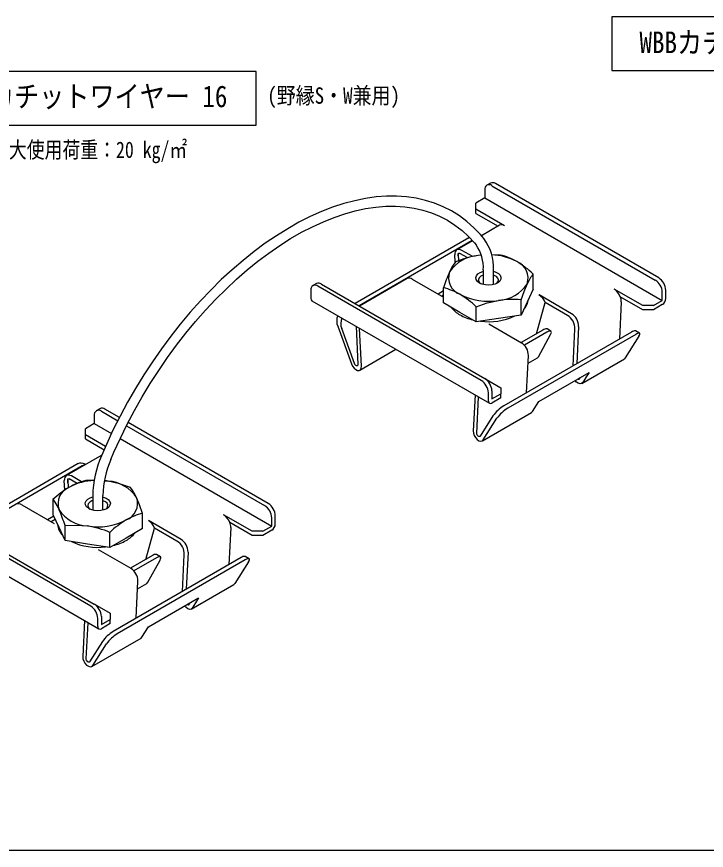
# Model space of a CAD drawing. Units: millimetres on the paper. Extents: x -143 to 139, y -97 to 98.
# Drawn here: x -44.9 to 16.9, y -96.7 to -22 of the extents above; entities that cross this region are included whole.
import ezdxf
from ezdxf.enums import TextEntityAlignment as Align

# ---------------------------------------------------------------- set-up
doc = ezdxf.new("R2010")
doc.units = ezdxf.units.MM
doc.layers.add('0-0_文字･図枠･寸法', color=7, linetype='Continuous')
doc.layers.add('0-3_BBカチットワイヤー', color=7, linetype='Continuous')
doc.styles.add('ＭＳ ゴシック', font='')
doc.styles.get('ＭＳ ゴシック').set_extended_font_data('MS Gothic')

msp = doc.modelspace()

# ---------------------------------------------------------------- linework, layer by layer
at = {"layer": '0-0_文字･図枠･寸法'}
msp.add_line((-142.642, -96.714), (139.358, -96.714), dxfattribs=at)
for points in [[(8.423, -22.048), (8.423, -26.875), (36.639, -26.875), (36.639, -22.048)], [(-53.17, -26.952), (-53.17, -31.779), (-23.472, -31.779), (-23.472, -26.952)]]:
    msp.add_lwpolyline(points, close=True, dxfattribs=at)
at = {"layer": '0-3_BBカチットワイヤー'}
for p, q in [((-2.468, -36.956), (-2.786, -37.139)), ((-2.336, -37.184), (12.301, -45.634)), ((12.62, -45.45), (-2.018, -37)), ((-2.972, -37.551), (-2.972, -38.286)), ((-2.972, -38.286), (-3.768, -38.745)), ((-2.972, -38.286), (12.938, -47.471)), ((-3.768, -39.664), (-3.768, -39.296)), ((-3.768, -39.664), (-1.785, -40.808)), ((-1.653, -40.732), (-3.27, -41.666)), ((-4.404, -41.869), (-14.586, -47.746)), ((-4.09, -42.104), (-14.225, -47.955)), ((-4.069, -42.127), (-5.472, -42.937)), ((-4.404, -41.869), (-4.326, -41.832)), ((-4.501, -43.649), (-5.198, -43.247)), ((-4.049, -43.542), (-5.022, -42.981)), ((-5.628, -44.003), (-5.657, -43.39)), ((-5.349, -43.345), (-5.322, -43.919)), ((-3.287, -43.404), (-3.577, -43.441)), ((-3.283, -43.417), (-3.577, -43.441)), ((-1.568, -43.396), (-2.365, -43.364)), ((-3.104, -44.737), (-3.104, -45.082)), ((-2.204, -45.082), (-2.204, -44.737)), ((-9.926, -45.508), (-14.195, -47.972)), ((-3.104, -45.082), (-3.104, -46.045)), ((-2.204, -46.045), (-2.204, -45.082)), ((1.364, -46.451), (1.364, -45.097)), ((-18.059, -45.956), (-18.378, -46.14)), ((-3.29, -54.635), (-17.928, -46.185)), ((-17.609, -46.001), (-2.972, -54.451)), ((-9.476, -45.553), (-6.672, -47.171)), ((-18.564, -46.552), (-18.564, -47.287)), ((-6.672, -46.615), (-7.154, -46.893)), ((-6.672, -47), (-6.821, -47.085)), ((1.364, -46.451), (0.821, -47.61)), ((4.805, -48.654), (1.886, -46.969)), ((12.938, -47.471), (12.938, -46.736)), ((13.256, -47.287), (13.256, -46.552)), ((-18.471, -47.493), (-2.561, -56.678)), ((0.278, -48.768), (0.278, -47.414)), ((0.821, -47.61), (0.278, -48.768)), ((1.65, -50.457), (2.437, -47.655)), ((4.427, -48.803), (2.437, -47.655)), ((9.259, -47.592), (9.094, -50.927)), ((11.188, -48.298), (9.175, -47.135)), ((12.142, -47.93), (12.938, -47.471)), ((-3.74, -49.383), (-5.206, -48.532)), ((0.278, -48.768), (-1.731, -49.075)), ((-16.155, -49.78), (-14.928, -53.137)), ((-14.647, -53.126), (-15.794, -49.989)), ((-14.508, -49.781), (-14.348, -53.202)), ((-14.03, -53.365), (-14.19, -49.965)), ((-2.612, -49.566), (0.307, -51.251)), ((2.957, -50.222), (2.604, -50.018)), ((5.44, -49.797), (5.275, -53.131)), ((10.19, -50.294), (-1.265, -56.907)), ((10.551, -50.502), (-0.904, -57.115)), ((2.243, -50.115), (0.291, -51.242)), ((2.596, -50.318), (0.582, -51.482)), ((1.833, -52.505), (2.927, -50.509)), ((4.938, -53.326), (5.101, -50.039)), ((10.847, -50.673), (9.62, -52.613)), ((10.902, -50.4), (10.541, -50.192)), ((-14.169, -53.705), (-10.94, -51.841)), ((0.777, -55.728), (0.942, -52.393)), ((0.908, -53.083), (1.741, -52.603)), ((1.741, -52.603), (1.833, -52.505)), ((5.718, -54.899), (9.536, -52.695)), ((9.62, -52.613), (9.536, -52.695)), ((1.879, -56.504), (6.377, -53.907)), ((5.521, -54.482), (5.601, -54.355)), ((6.097, -54.351), (5.801, -54.817)), ((6.377, -53.907), (6.067, -54.398)), ((-3.846, -55.936), (-4.006, -59.152)), ((-2.654, -56.472), (-2.654, -55.737)), ((-2.336, -55.553), (-2.336, -56.288)), ((-2.336, -56.288), (-1.54, -55.829)), ((-1.54, -56.196), (-1.54, -55.829)), ((-3.688, -59.356), (-3.528, -56.12)), ((-1.54, -56.196), (-2.336, -56.656)), ((1.303, -57.414), (1.879, -56.504)), ((-37.47, -57.162), (-37.788, -57.345)), ((-37.338, -57.39), (-35.868, -58.239)), ((-35.725, -57.954), (-37.02, -57.206)), ((1.22, -57.496), (1.303, -57.414)), ((-37.974, -57.758), (-37.974, -58.492)), ((-2.242, -57.812), (-3.389, -59.625)), ((-3.192, -60.042), (1.22, -57.496)), ((-3.108, -59.961), (-1.881, -58.021)), ((-37.974, -58.492), (-38.77, -58.952)), ((-37.974, -58.492), (-36.43, -59.384)), ((-35.089, -58.688), (-22.701, -65.84)), ((-22.382, -65.656), (-34.945, -58.404)), ((-38.77, -59.87), (-38.77, -59.503)), ((-38.77, -59.87), (-37.091, -60.839)), ((-35.651, -59.834), (-22.064, -67.677)), ((-37.294, -61.307), (-40.474, -63.143)), ((-39.406, -62.075), (-49.588, -67.953)), ((-39.045, -62.283), (-49.227, -68.161)), ((-38.751, -62.148), (-38.856, -62.088)), ((-39.508, -63.853), (-40.21, -63.447)), ((-39.114, -63.713), (-40.024, -63.187)), ((-40.619, -64.456), (-40.659, -63.596)), ((-40.351, -63.55), (-40.318, -64.259)), ((-37.976, -63.569), (-38.732, -63.601)), ((-37.068, -63.606), (-36.724, -63.649)), ((-38.106, -64.943), (-38.106, -65.289)), ((-37.206, -65.289), (-37.206, -64.943)), ((-38.106, -65.289), (-38.106, -66.251)), ((-37.206, -66.251), (-37.206, -65.289)), ((-38.292, -74.841), (-52.93, -66.391)), ((-52.611, -66.207), (-37.974, -74.657)), ((-44.478, -65.759), (-41.559, -67.444)), ((-41.61, -66.784), (-42.156, -67.099)), ((-41.469, -67.088), (-41.823, -67.292)), ((-33.641, -67.894), (-33.641, -66.54)), ((-30.197, -68.86), (-33.116, -67.175)), ((-22.064, -67.677), (-22.064, -66.942)), ((-21.746, -67.493), (-21.746, -66.758)), ((-53.473, -67.699), (-37.563, -76.884)), ((-40.595, -68.97), (-41.133, -67.811)), ((-33.641, -67.894), (-35.11, -68.742)), ((-33.352, -70.664), (-32.565, -67.861)), ((-30.575, -69.01), (-32.565, -67.861)), ((-25.743, -67.798), (-25.908, -71.133)), ((-23.814, -68.504), (-25.827, -67.342)), ((-22.86, -68.136), (-22.064, -67.677)), ((-36.58, -69.591), (-36.58, -68.237)), ((-36.58, -69.591), (-38.588, -69.28)), ((-35.11, -68.742), (-36.58, -69.591)), ((-37.614, -69.772), (-34.695, -71.457)), ((-29.562, -70.003), (-29.727, -73.337)), ((-24.812, -70.5), (-36.267, -77.113)), ((-24.451, -70.708), (-35.906, -77.321)), ((-32.759, -70.321), (-34.711, -71.448)), ((-32.406, -70.525), (-34.421, -71.688)), ((-33.169, -72.711), (-32.075, -70.716)), ((-32.045, -70.428), (-32.398, -70.225)), ((-30.064, -73.532), (-29.901, -70.246)), ((-24.155, -70.879), (-25.382, -72.819)), ((-24.1, -70.606), (-24.461, -70.398)), ((-34.225, -75.934), (-34.06, -72.6)), ((-34.094, -73.29), (-33.261, -72.809)), ((-33.261, -72.809), (-33.169, -72.711)), ((-29.284, -75.105), (-25.466, -72.901)), ((-25.382, -72.819), (-25.466, -72.901)), ((-33.123, -76.71), (-28.625, -74.114)), ((-29.481, -74.688), (-29.401, -74.562)), ((-28.905, -74.557), (-29.201, -75.023)), ((-28.625, -74.114), (-28.905, -74.557)), ((-38.848, -76.142), (-39.008, -79.358)), ((-37.656, -76.678), (-37.656, -75.943)), ((-37.338, -75.759), (-37.338, -76.494)), ((-37.338, -76.494), (-36.542, -76.035)), ((-36.542, -76.403), (-36.542, -76.035)), ((-38.69, -79.562), (-38.53, -76.326)), ((-36.542, -76.403), (-37.338, -76.862)), ((-33.699, -77.62), (-33.123, -76.71)), ((-33.782, -77.702), (-33.699, -77.62)), ((-37.244, -78.019), (-38.391, -79.832)), ((-38.194, -80.248), (-33.782, -77.702)), ((-38.11, -80.167), (-36.883, -78.227))]:
    msp.add_line(p, q, dxfattribs=at)
for points in [[(-3.055, -41.919), (-3.355, -41.565), (-3.948, -40.947), (-4.582, -40.387), (-5.253, -39.886), (-5.961, -39.446), (-6.703, -39.068), (-7.478, -38.752), (-8.285, -38.499), (-9.12, -38.31), (-9.983, -38.184), (-10.871, -38.124), (-11.783, -38.128), (-12.715, -38.197), (-13.666, -38.33), (-14.634, -38.529), (-15.615, -38.792), (-16.608, -39.118), (-17.609, -39.506), (-18.615, -39.956), (-19.626, -40.467), (-20.637, -41.036), (-21.647, -41.663), (-22.652, -42.346), (-23.652, -43.083), (-24.642, -43.872), (-25.62, -44.711), (-26.585, -45.598), (-27.534, -46.531), (-28.465, -47.508), (-29.375, -48.525), (-30.262, -49.582), (-31.125, -50.674), (-31.96, -51.8), (-32.766, -52.956), (-33.541, -54.14), (-34.284, -55.348), (-34.991, -56.579), (-35.662, -57.828), (-36.295, -59.093)], [(-1.203, -40.777), (-3.768, -39.296), (-3.768, -38.745)], [(-36.491, -61.717), (-36.205, -61.052), (-35.632, -59.792), (-35.018, -58.543), (-34.366, -57.309), (-33.678, -56.093), (-32.955, -54.897), (-32.199, -53.726), (-31.412, -52.581), (-30.597, -51.467), (-29.754, -50.385), (-28.888, -49.339), (-27.998, -48.33), (-27.089, -47.363), (-26.162, -46.439), (-25.22, -45.561), (-24.266, -44.73), (-23.301, -43.949), (-22.328, -43.22), (-21.351, -42.545), (-20.371, -41.925), (-19.39, -41.363), (-18.413, -40.858), (-17.44, -40.412), (-16.476, -40.027), (-15.521, -39.703), (-14.579, -39.442), (-13.652, -39.242), (-12.742, -39.105), (-11.851, -39.032), (-10.981, -39.021), (-10.135, -39.074), (-9.313, -39.189), (-8.518, -39.368), (-7.752, -39.61), (-7.017, -39.915), (-6.314, -40.281), (-5.645, -40.71), (-5.013, -41.198), (-4.42, -41.746)], [(-4.42, -41.746), (-3.896, -42.315), (-3.754, -42.487)], [(-5.022, -42.981), (-5.15, -42.922), (-5.273, -42.896), (-5.386, -42.903), (-5.484, -42.944), (-5.563, -43.017), (-5.619, -43.118), (-5.651, -43.244), (-5.657, -43.39)], [(-5.337, -43.604), (-5.338, -43.594), (-5.338, -43.584), (-5.338, -43.574), (-5.339, -43.564), (-5.339, -43.554), (-5.34, -43.544), (-5.34, -43.534), (-5.341, -43.523), (-5.341, -43.513), (-5.342, -43.502), (-5.342, -43.492), (-5.343, -43.481), (-5.343, -43.47), (-5.344, -43.459), (-5.344, -43.448), (-5.345, -43.436), (-5.345, -43.425), (-5.346, -43.413), (-5.346, -43.401), (-5.347, -43.388), (-5.348, -43.376), (-5.348, -43.363), (-5.349, -43.35), (-5.349, -43.337), (-5.35, -43.324), (-5.349, -43.312), (-5.348, -43.3), (-5.347, -43.288), (-5.345, -43.277), (-5.342, -43.267), (-5.338, -43.257), (-5.333, -43.249), (-5.327, -43.241), (-5.32, -43.235), (-5.311, -43.23), (-5.301, -43.227), (-5.29, -43.225), (-5.279, -43.224), (-5.267, -43.224)], [(-5.267, -43.224), (-5.256, -43.225), (-5.245, -43.228), (-5.234, -43.231), (-5.224, -43.234), (-5.214, -43.239), (-5.204, -43.244), (-5.195, -43.249), (-5.185, -43.254), (-5.176, -43.26)], [(-5.586, -44.011), (-5.852, -44.388), (-6.129, -44.907)], [(-3.451, -45.908), (-3.636, -45.767), (-3.748, -45.602), (-3.778, -45.426), (-3.725, -45.252), (-3.593, -45.092), (-3.391, -44.959), (-3.135, -44.863), (-3.104, -44.855)], [(-3.104, -45.184), (-3.131, -45.193), (-3.335, -45.294), (-3.478, -45.425), (-3.548, -45.574), (-3.539, -45.729), (-3.451, -45.875), (-3.361, -45.955)], [(-2.204, -44.855), (-1.972, -44.933), (-1.756, -45.059), (-1.606, -45.213), (-1.535, -45.385), (-1.546, -45.562), (-1.639, -45.73), (-1.808, -45.878), (-2.039, -45.994), (-2.316, -46.069), (-2.618, -46.099), (-2.923, -46.08), (-3.208, -46.015), (-3.451, -45.908)], [(-1.947, -45.955), (-1.893, -45.911), (-1.785, -45.769), (-1.754, -45.616), (-1.804, -45.463), (-1.928, -45.326), (-2.118, -45.216), (-2.204, -45.184)], [(0.278, -47.414), (0.544, -46.656), (0.821, -45.993)], [(-5.206, -48.532), (-6.672, -47.682), (-6.672, -46.328)], [(12.142, -47.93), (11.188, -47.93), (8.623, -46.45)], [(-1.731, -49.075), (-3.74, -49.383), (-3.74, -48.029), (-2.756, -47.688), (-1.731, -47.459)], [(12.938, -47.838), (12.142, -48.297), (11.188, -48.298)], [(2.927, -50.509), (2.974, -50.407), (2.995, -50.324), (2.99, -50.261), (2.957, -50.222), (2.898, -50.208), (2.817, -50.22), (2.715, -50.257), (2.596, -50.318)], [(10.847, -50.673), (10.901, -50.575), (10.929, -50.495), (10.929, -50.436), (10.902, -50.4), (10.848, -50.389), (10.769, -50.402), (10.669, -50.441), (10.551, -50.502)], [(-14.928, -53.137), (-14.829, -53.341), (-14.694, -53.519), (-14.538, -53.652), (-14.378, -53.725), (-14.233, -53.73), (-14.119, -53.665), (-14.049, -53.539), (-14.03, -53.365)], [(-14.348, -53.202), (-14.354, -53.26), (-14.378, -53.302), (-14.416, -53.323), (-14.464, -53.322), (-14.517, -53.298), (-14.569, -53.253), (-14.614, -53.194), (-14.647, -53.126)], [(-2.956, -54.461), (-1.54, -55.278), (-1.54, -55.829)], [(5.368, -54.49), (5.391, -54.504), (5.443, -54.519), (5.488, -54.512), (5.521, -54.482)], [(5.801, -54.817), (5.703, -54.907), (5.568, -54.929), (5.411, -54.882), (5.252, -54.771), (5.124, -54.631)], [(-36.964, -60.545), (-38.77, -59.503), (-38.77, -58.952)], [(-36.295, -59.093), (-36.888, -60.371), (-37.321, -61.369)], [(-4.006, -59.152), (-3.987, -59.347), (-3.917, -59.554), (-3.803, -59.751), (-3.658, -59.914), (-3.498, -60.026), (-3.342, -60.073), (-3.207, -60.05), (-3.108, -59.961)], [(-3.389, -59.625), (-3.422, -59.655), (-3.467, -59.663), (-3.519, -59.647), (-3.572, -59.61), (-3.62, -59.555), (-3.658, -59.49), (-3.682, -59.421), (-3.688, -59.356)], [(-39.406, -62.075), (-39.275, -62.021), (-39.137, -62.005), (-38.995, -62.028), (-38.856, -62.088), (-38.856, -62.088)], [(-38.877, -62.221), (-38.914, -62.229), (-39.045, -62.283)], [(-40.024, -63.187), (-40.152, -63.128), (-40.275, -63.102), (-40.388, -63.109), (-40.486, -63.15), (-40.565, -63.223), (-40.621, -63.325), (-40.653, -63.451), (-40.659, -63.596)], [(-40.339, -63.81), (-40.34, -63.8), (-40.34, -63.79), (-40.34, -63.78), (-40.341, -63.769), (-40.341, -63.759), (-40.342, -63.749), (-40.342, -63.739), (-40.343, -63.729), (-40.343, -63.718), (-40.344, -63.707), (-40.344, -63.697), (-40.345, -63.686), (-40.345, -63.675), (-40.346, -63.664), (-40.346, -63.653), (-40.347, -63.641), (-40.347, -63.63), (-40.348, -63.618), (-40.349, -63.606), (-40.349, -63.593), (-40.35, -63.581), (-40.351, -63.568), (-40.351, -63.555), (-40.352, -63.542), (-40.352, -63.529), (-40.351, -63.517), (-40.35, -63.504), (-40.349, -63.493), (-40.347, -63.482), (-40.344, -63.471), (-40.34, -63.462), (-40.335, -63.454), (-40.329, -63.446), (-40.321, -63.44), (-40.312, -63.435), (-40.302, -63.432), (-40.292, -63.43), (-40.28, -63.429), (-40.269, -63.43)], [(-40.269, -63.43), (-40.257, -63.431), (-40.246, -63.433), (-40.235, -63.436), (-40.225, -63.44), (-40.215, -63.445), (-40.205, -63.45), (-40.196, -63.455), (-40.187, -63.461), (-40.177, -63.466)], [(-36.724, -63.649), (-36.867, -63.628), (-37.07, -63.614)], [(-34.717, -64.222), (-35.7, -63.879), (-36.724, -63.649)], [(-41.133, -67.811), (-41.671, -66.652), (-41.671, -65.298), (-41.408, -65.675), (-41.133, -66.194)], [(-36.86, -66.115), (-37.105, -66.222), (-37.39, -66.287), (-37.694, -66.305), (-37.996, -66.275), (-38.273, -66.199), (-38.504, -66.083), (-38.672, -65.935), (-38.765, -65.766), (-38.775, -65.59), (-38.703, -65.418), (-38.552, -65.264), (-38.336, -65.139), (-38.106, -65.061)], [(-38.106, -65.39), (-38.19, -65.422), (-38.38, -65.531), (-38.505, -65.668), (-38.555, -65.82), (-38.525, -65.974), (-38.418, -66.116), (-38.363, -66.161)], [(-37.206, -65.061), (-37.173, -65.07), (-36.917, -65.167), (-36.715, -65.3), (-36.584, -65.46), (-36.532, -65.634), (-36.563, -65.81), (-36.675, -65.974), (-36.86, -66.115)], [(-36.949, -66.161), (-36.86, -66.083), (-36.772, -65.936), (-36.762, -65.782), (-36.831, -65.632), (-36.974, -65.501), (-37.177, -65.4), (-37.206, -65.39)], [(-33.641, -66.54), (-33.904, -65.781), (-34.179, -65.118)], [(-22.86, -68.136), (-23.814, -68.136), (-26.379, -66.656)], [(-38.588, -69.28), (-40.595, -68.97), (-40.595, -67.616), (-39.612, -67.577), (-38.588, -67.664)], [(-22.064, -68.045), (-22.86, -68.504), (-23.814, -68.504)], [(-32.075, -70.716), (-32.028, -70.614), (-32.007, -70.53), (-32.012, -70.467), (-32.045, -70.428), (-32.104, -70.415), (-32.185, -70.427), (-32.287, -70.464), (-32.406, -70.525)], [(-24.155, -70.879), (-24.101, -70.781), (-24.073, -70.701), (-24.073, -70.642), (-24.1, -70.606), (-24.154, -70.595), (-24.233, -70.609), (-24.333, -70.647), (-24.451, -70.708)], [(-37.958, -74.667), (-36.542, -75.484), (-36.542, -76.035)], [(-29.201, -75.023), (-29.299, -75.113), (-29.434, -75.136), (-29.591, -75.088), (-29.75, -74.977), (-29.878, -74.837)], [(-29.634, -74.696), (-29.611, -74.71), (-29.559, -74.726), (-29.514, -74.718), (-29.481, -74.688)], [(-39.008, -79.358), (-38.989, -79.553), (-38.919, -79.76), (-38.805, -79.957), (-38.66, -80.12), (-38.5, -80.232), (-38.344, -80.279), (-38.209, -80.256), (-38.11, -80.167)], [(-38.391, -79.832), (-38.424, -79.861), (-38.469, -79.869), (-38.521, -79.853), (-38.574, -79.816), (-38.622, -79.762), (-38.66, -79.696), (-38.684, -79.627), (-38.69, -79.562)]]:
    msp.add_lwpolyline(points, dxfattribs=at)
for centre, radius, start, end in [((-2.584, -37.488), 0.393, 50.79671, 189.21399), ((-2.281, -37.368), 0.453, 54.38234, 114.30723), ((-1.467, -41.147), 0.455, 54.53269, 114.15688), ((-6.627, -44.535), 3.529, 356.73052, 35.48514), ((-6.497, -44.497), 4.3, 356.79855, 36.82393), ((-3.383, -46.733), 3.298, 93.37339, 146.37041), ((-2.178, -52.194), 8.864, 99.07925, 112.60925), ((-2.512, -48.461), 5.085, 61.70113, 88.22762), ((-2.844, -48.699), 5.455, 59.81867, 76.46797), ((-0.665, -45.459), 1.579, 340.23755, 69.11596), ((-4.744, -51.619), 8.935, 46.87807, 58.70229), ((-9.739, -45.917), 0.45, 54.18795, 114.50162), ((4.753, -49.88), 11.964, 155.43818, 162.72695), ((-4.643, -45.441), 1.579, 160.23754, 249.11597), ((4.918, -47.864), 4.504, 142.09419, 155.44943), ((11.874, -46.615), 1.383, 2.6055, 57.39452), ((-18.176, -46.489), 0.393, 50.79671, 189.21399), ((-17.873, -46.369), 0.453, 54.38234, 114.30723), ((-1.925, -44.166), 3.298, 273.37346, 326.37034), ((11.556, -46.799), 1.383, 2.6055, 57.39452), ((-7.949, -51.632), 5.455, 59.81976, 76.46689), ((-2.661, -42.019), 5.519, 242.53837, 279.70013), ((-9.842, -54.544), 8.927, 46.8722, 58.70785), ((1.141, -48.132), 1.381, 20.22712, 57.36202), ((7.878, -47.613), 1.381, 20.22715, 57.36199), ((-18.346, -47.313), 0.219, 173.31355, 235.37539), ((-0.548, -55.388), 8.017, 84.08528, 98.48488), ((-0.535, -47.225), 1.484, 314.4547, 355.30586), ((8.124, -47.565), 1.135, 358.63829, 22.26408), ((12.565, -47.256), 0.692, 302.60562, 357.39432), ((-4.043, -46.629), 2.422, 216.94122, 241.3052), ((-14.945, -49.311), 1.298, 158.34146, 201.17536), ((-14.584, -49.52), 1.298, 158.3425, 201.17432), ((-3.043, -44.905), 4.414, 240.66237, 256.79798), ((-2.637, -43.79), 5.582, 262.55394, 294.85692), ((3.752, -49.973), 1.35, 357.16408, 60.00269), ((4.07, -49.811), 1.37, 0.59102, 57.57081), ((2.519, -50.423), 0.414, 78.16975, 131.74269), ((10.472, -50.607), 0.421, 80.6104, 131.90346), ((-0.428, -52.408), 1.37, 0.59102, 57.57081), ((-3.717, -55.616), 1.383, 2.6055, 57.39452), ((-4.036, -55.8), 1.383, 2.6055, 57.39452), ((-2.46, -56.503), 0.197, 170.78712, 309.20231), ((-37.586, -57.695), 0.393, 50.79671, 189.21399), ((-37.283, -57.574), 0.453, 54.38234, 114.30723), ((0.39, -59.672), 3.223, 120.90236, 144.7604), ((0.751, -59.88), 3.223, 120.90236, 144.7604), ((-28.922, -65.088), 9.185, 156.11555, 179.09508), ((-28.772, -65.121), 8.436, 156.20045, 178.79056), ((-35.902, -71.402), 8.399, 120.78989, 133.38356), ((-39.641, -65.667), 1.583, 110.74234, 199.46055), ((-37.8, -68.666), 5.082, 92.10628, 118.20226), ((-37.449, -68.955), 5.506, 103.47383, 119.99507), ((-36.921, -66.929), 3.286, 33.43909, 86.56629), ((-38.3, -66.982), 4.523, 24.33148, 37.60409), ((-44.741, -66.124), 0.45, 54.18795, 114.50162), ((-35.671, -65.646), 1.583, 290.7422, 19.46085), ((-23.128, -66.821), 1.383, 2.6055, 57.39452), ((-52.112, -71.161), 12.05, 17.11218, 24.34419), ((-38.391, -64.383), 3.287, 213.43953, 266.56585), ((-23.446, -67.005), 1.383, 2.6055, 57.39452), ((-37.65, -62.217), 5.526, 260.22908, 297.35708), ((-30.807, -74.346), 8.405, 120.79447, 133.37898), ((-32.358, -71.894), 5.506, 103.47342, 119.99547), ((-33.861, -68.338), 1.381, 20.22712, 57.36202), ((-27.124, -67.819), 1.381, 20.22715, 57.36199), ((-39.78, -67.433), 1.479, 184.52425, 225.27202), ((-39.999, -76.412), 8.861, 67.30263, 80.83377), ((-26.878, -67.772), 1.135, 358.63829, 22.26408), ((-22.437, -67.462), 0.692, 302.60489, 357.39505), ((-36.273, -66.828), 2.431, 298.57297, 322.90108), ((-37.674, -64.004), 5.575, 245.04699, 277.367), ((-37.272, -65.098), 4.428, 283.09221, 299.21525), ((-31.25, -70.179), 1.35, 357.16408, 60.00269), ((-30.932, -70.017), 1.37, 0.59102, 57.57081), ((-32.483, -70.63), 0.414, 78.16693, 131.74508), ((-24.53, -70.814), 0.421, 80.61044, 131.90363), ((-35.43, -72.614), 1.37, 0.59102, 57.57081), ((-38.719, -75.822), 1.383, 2.6055, 57.39452), ((-39.038, -76.006), 1.383, 2.6055, 57.39452), ((-37.462, -76.709), 0.197, 170.78368, 309.20428), ((-34.612, -79.878), 3.223, 120.90217, 144.76048), ((-34.251, -80.086), 3.223, 120.90217, 144.76048)]:
    msp.add_arc(centre, radius, start, end, dxfattribs=at)

# ---------------------------------------------------------------- texts
at = {"layer": '0-0_文字･図枠･寸法', "style": 'ＭＳ ゴシック'}
for s, height, width, p in [('WBBカチットワイヤー16', 1.94, 0.85, (10.893, -25.898)), ('WBBカチットワイヤー 16', 1.94, 0.85, (-50.767, -30.735)), ('(野縁S・W兼用)', 1.466, 0.85, (-22.465, -30.285)), ('※ 推奨最大使用荷重：20 kg/㎡', 1.466, 0.8, (-52.82, -35.14))]:
    msp.add_text(s, height=height, dxfattribs=dict(at, width=width)).set_placement(p, align=Align.BOTTOM_LEFT)

doc.saveas('drawing.dxf')
